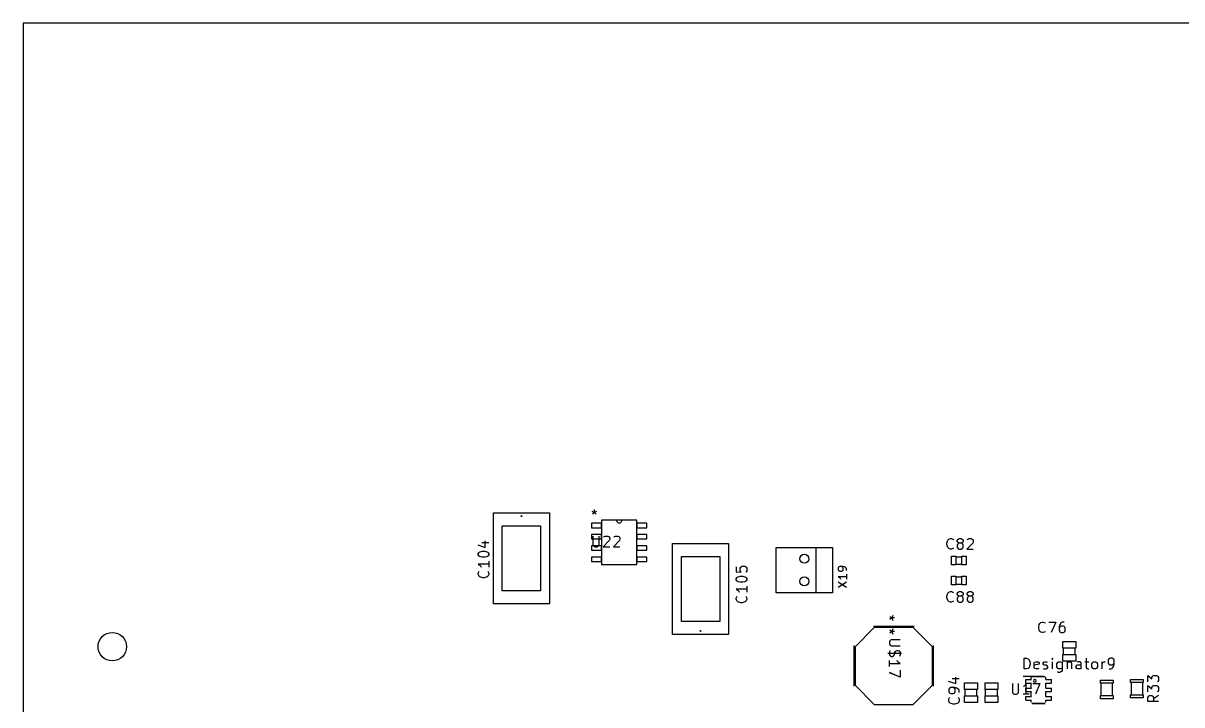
# Model space of a CAD drawing. Header units: millimetres. Extents: x 0 to 280, y -704 to 300.
# Drawn here: x 0 to 130, y 223.5 to 300 of the extents above; entities that cross this region are included whole.
import ezdxf

# ---------------------------------------------------------------- set-up
doc = ezdxf.new("R2010")
doc.units = ezdxf.units.MM
for name, color, linetype, true_color in [('Edge.Cuts', 254, 'CONTINUOUS', 0xd0d2cd), ('F.Fab', 9, 'CONTINUOUS', 0xafafaf), ('F.Silkscreen', 41, 'CONTINUOUS', 0xf2eda1)]:
    doc.layers.add(name, color=color, linetype=linetype, true_color=true_color)

msp = doc.modelspace()

# ---------------------------------------------------------------- linework, layer by layer
at = {"layer": 'Edge.Cuts', "linetype": 'CONTINUOUS'}
for p, q in [((0, 300), (0, 0)), ((280, 300), (0, 300))]:
    msp.add_line(p, q, dxfattribs=at)
at = {"layer": 'Edge.Cuts'}
for centre, radius in [((87.68, 239.87), 0.5), ((87.68, 237.33), 0.5), ((10, 230), 1.599999)]:
    msp.add_circle(centre, radius, dxfattribs=at)
at = {"layer": 'F.Fab', "linetype": 'CONTINUOUS'}
for p, q in [((52.77, 245.035), (59.07, 245.035)), ((52.77, 234.825), (52.77, 245.035)), ((59.07, 245.035), (59.07, 234.825)), ((63.818673, 245.220118), (64.102911, 245.106423)), ((63.932369, 244.879032), (64.102911, 245.106423)), ((64.102911, 245.390661), (64.102911, 245.106423)), ((64.102911, 245.106423), (64.38715, 245.220118)), ((64.102911, 245.106423), (64.273454, 244.879032)), ((53.77, 243.58), (58.07, 243.58)), ((53.77, 236.28), (53.77, 243.58)), ((58.07, 243.58), (58.07, 236.28)), ((63.8012, 243.869), (63.8012, 243.361)), ((64.9188, 243.869), (63.8012, 243.869)), ((63.8012, 243.361), (64.9188, 243.361)), ((64.9188, 244.1992), (64.9188, 239.2208)), ((66.5952, 244.1992), (64.9188, 244.1992)), ((64.9188, 243.361), (64.9188, 243.869)), ((68.8812, 244.1992), (66.5952, 244.1992)), ((68.8812, 239.2208), (68.8812, 244.1992)), ((68.8812, 243.869), (68.8812, 243.361)), ((69.9988, 243.869), (68.8812, 243.869)), ((68.8812, 243.361), (69.9988, 243.361)), ((69.9988, 243.361), (69.9988, 243.869)), ((63.8012, 242.599), (63.8012, 242.091)), ((64.9188, 242.599), (63.8012, 242.599)), ((63.8012, 242.091), (64.9188, 242.091)), ((63.955849, 242.423754), (63.955849, 241.453644)), ((64.640633, 241.453644), (64.640633, 242.423754)), ((64.9188, 242.091), (64.9188, 242.599)), ((65.78194, 241.910166), (65.097156, 241.225382)), ((65.154221, 242.309624), (65.211286, 242.366689)), ((65.211286, 242.366689), (65.325417, 242.423754)), ((65.325417, 242.423754), (65.610744, 242.423754)), ((65.610744, 242.423754), (65.724874, 242.366689)), ((65.724874, 242.366689), (65.78194, 242.309624)), ((65.78194, 242.309624), (65.839005, 242.195493)), ((65.839005, 242.081362), (65.78194, 241.910166)), ((65.839005, 242.195493), (65.839005, 242.081362)), ((66.923247, 241.910166), (66.238463, 241.225382)), ((66.295528, 242.309624), (66.352593, 242.366689)), ((66.352593, 242.366689), (66.466724, 242.423754)), ((66.466724, 242.423754), (66.752051, 242.423754)), ((66.752051, 242.423754), (66.866181, 242.366689)), ((66.866181, 242.366689), (66.923247, 242.309624)), ((66.923247, 242.309624), (66.980312, 242.195493)), ((66.980312, 242.081362), (66.923247, 241.910166)), ((66.980312, 242.195493), (66.980312, 242.081362)), ((68.8812, 242.599), (68.8812, 242.091)), ((69.9988, 242.599), (68.8812, 242.599)), ((68.8812, 242.091), (69.9988, 242.091)), ((69.9988, 242.091), (69.9988, 242.599)), ((63.8012, 241.329), (63.8012, 240.821)), ((64.9188, 241.329), (63.8012, 241.329)), ((63.8012, 240.821), (64.9188, 240.821)), ((63.955849, 241.453644), (64.012915, 241.339513)), ((64.012915, 241.339513), (64.06998, 241.282448)), ((64.06998, 241.282448), (64.184111, 241.225382)), ((64.184111, 241.225382), (64.412372, 241.225382)), ((64.412372, 241.225382), (64.526503, 241.282448)), ((64.526503, 241.282448), (64.583568, 241.339513)), ((64.583568, 241.339513), (64.640633, 241.453644)), ((64.9188, 240.821), (64.9188, 241.329)), ((65.097156, 241.225382), (65.839005, 241.225382)), ((66.238463, 241.225382), (66.980312, 241.225382)), ((68.8812, 241.329), (68.8812, 240.821)), ((69.9988, 241.329), (68.8812, 241.329)), ((68.8812, 240.821), (69.9988, 240.821)), ((69.9988, 240.821), (69.9988, 241.329)), ((72.88, 241.585), (79.18, 241.585)), ((72.88, 231.375), (72.88, 241.585)), ((79.18, 241.585), (79.18, 231.375)), ((63.8012, 240.059), (63.8012, 239.551)), ((64.9188, 240.059), (63.8012, 240.059)), ((63.8012, 239.551), (64.9188, 239.551)), ((64.9188, 239.551), (64.9188, 240.059)), ((68.8812, 240.059), (68.8812, 239.551)), ((69.9988, 240.059), (68.8812, 240.059)), ((68.8812, 239.551), (69.9988, 239.551)), ((69.9988, 239.551), (69.9988, 240.059)), ((73.88, 240.13), (78.18, 240.13)), ((73.88, 232.83), (73.88, 240.13)), ((78.18, 240.13), (78.18, 232.83)), ((104.1818, 239.2001), (104.1818, 240.1501)), ((104.1818, 240.1501), (104.6819, 240.1501)), ((104.664, 240.102), (105.376, 240.102)), ((104.6819, 240.1501), (104.6819, 239.2001)), ((105.3502, 239.2001), (105.3502, 240.1501)), ((105.3502, 240.1501), (105.8503, 240.1501)), ((105.8503, 240.1501), (105.8503, 239.2001)), ((64.9188, 239.2208), (68.8812, 239.2208)), ((104.6819, 239.2001), (104.1818, 239.2001)), ((104.664, 239.251), (105.376, 239.251)), ((105.8503, 239.2001), (105.3502, 239.2001)), ((104.1818, 236.9501), (104.1818, 237.9001)), ((104.1818, 237.9001), (104.6819, 237.9001)), ((104.6819, 236.9501), (104.1818, 236.9501)), ((104.664, 237.852), (105.376, 237.852)), ((104.664, 237.001), (105.376, 237.001)), ((104.6819, 237.9001), (104.6819, 236.9501)), ((105.3502, 236.9501), (105.3502, 237.9001)), ((105.3502, 237.9001), (105.8503, 237.9001)), ((105.8503, 236.9501), (105.3502, 236.9501)), ((105.8503, 237.9001), (105.8503, 236.9501)), ((58.07, 236.28), (53.77, 236.28)), ((59.07, 234.825), (52.77, 234.825)), ((78.18, 232.83), (73.88, 232.83)), ((95.5256, 232.158), (93.3666, 229.999)), ((99.8944, 232.158), (95.5256, 232.158)), ((97.272232, 231.87443), (97.499623, 231.703888)), ((97.272232, 231.87443), (97.499623, 231.703888)), ((97.499623, 231.703888), (97.272232, 231.533345)), ((97.499623, 231.703888), (97.272232, 231.533345)), ((97.613318, 231.988126), (97.499623, 231.703888)), ((97.613318, 231.988126), (97.499623, 231.703888)), ((97.783861, 231.703888), (97.499623, 231.703888)), ((97.499623, 231.703888), (97.613318, 231.419649)), ((97.783861, 231.703888), (97.499623, 231.703888)), ((97.499623, 231.703888), (97.613318, 231.419649)), ((102.0534, 229.999), (99.8944, 232.158)), ((79.18, 231.375), (72.88, 231.375)), ((97.281909, 230.668535), (97.225061, 230.55484)), ((97.225061, 230.55484), (97.225061, 230.327449)), ((97.225061, 230.327449), (97.281909, 230.213754)), ((97.282448, 230.670019), (97.225382, 230.555889)), ((97.225382, 230.555889), (97.225382, 230.327627)), ((97.225382, 230.327627), (97.282448, 230.213497)), ((97.338756, 230.725383), (97.281909, 230.668535)), ((97.281909, 230.213754), (97.338756, 230.156907)), ((97.339513, 230.727085), (97.282448, 230.670019)), ((97.282448, 230.213497), (97.339513, 230.156431)), ((97.452451, 230.78223), (97.338756, 230.725383)), ((97.453644, 230.78415), (97.339513, 230.727085)), ((98.418861, 230.78223), (97.452451, 230.78223)), ((98.423754, 230.78415), (97.453644, 230.78415)), ((116.7038, 229.8256), (116.7038, 230.5757)), ((116.7038, 230.5757), (118.1539, 230.5757)), ((118.1539, 230.5757), (118.1539, 229.8256)), ((93.3666, 229.999), (93.3666, 225.681)), ((98.59495, 229.243386), (97.054186, 229.243386)), ((98.589404, 229.247344), (97.054518, 229.247344)), ((97.281909, 229.58843), (97.225061, 229.417887)), ((97.225061, 229.417887), (97.225061, 229.133649)), ((97.225061, 229.133649), (97.281909, 229.019954)), ((97.282448, 229.585778), (97.225382, 229.414582)), ((97.225382, 229.414582), (97.225382, 229.129256)), ((97.225382, 229.129256), (97.282448, 229.015125)), ((97.281909, 229.019954), (97.338756, 228.963106)), ((97.282448, 229.015125), (97.339513, 228.95806)), ((97.338756, 230.156907), (97.452451, 230.100059)), ((97.338756, 228.963106), (97.452451, 228.906259)), ((97.339513, 230.156431), (97.453644, 230.099366)), ((97.339513, 228.95806), (97.453644, 228.900994)), ((97.452451, 230.100059), (98.418861, 230.100059)), ((97.452451, 228.906259), (97.566147, 228.906259)), ((97.453644, 230.099366), (98.423754, 230.099366)), ((97.453644, 228.900994), (97.567774, 228.900994)), ((97.566147, 228.906259), (97.679842, 228.963106)), ((97.567774, 228.900994), (97.681905, 228.95806)), ((97.679842, 228.963106), (97.736689, 229.019954)), ((97.681905, 228.95806), (97.73897, 229.015125)), ((97.736689, 229.019954), (97.793537, 229.133649)), ((97.73897, 229.015125), (97.796036, 229.129256)), ((97.793537, 229.133649), (97.850385, 229.36104)), ((97.796036, 229.129256), (97.853101, 229.357517)), ((97.850385, 229.36104), (97.907232, 229.474735)), ((97.853101, 229.357517), (97.910166, 229.471648)), ((97.907232, 229.474735), (97.96408, 229.531582)), ((97.910166, 229.471648), (97.967232, 229.528713)), ((97.96408, 229.531582), (98.077775, 229.58843)), ((97.967232, 229.528713), (98.081362, 229.585778)), ((98.077775, 229.58843), (98.19147, 229.58843)), ((98.081362, 229.585778), (98.195493, 229.585778)), ((98.19147, 229.58843), (98.305166, 229.531582)), ((98.195493, 229.585778), (98.309624, 229.528713)), ((98.305166, 229.531582), (98.362013, 229.474735)), ((98.309624, 229.528713), (98.366689, 229.471648)), ((98.362013, 229.474735), (98.418861, 229.36104)), ((98.418861, 229.076801), (98.362013, 228.906259)), ((98.366689, 229.471648), (98.423754, 229.357517)), ((98.423754, 229.07219), (98.366689, 228.900994)), ((98.418861, 229.36104), (98.418861, 229.076801)), ((98.423754, 229.357517), (98.423754, 229.07219)), ((102.0534, 225.681), (102.0534, 229.999)), ((118.1539, 229.8256), (116.7038, 229.8256)), ((116.7038, 228.3778), (116.7038, 229.1279)), ((116.7038, 229.1279), (118.1539, 229.1279)), ((116.77, 229.089), (116.77, 229.851)), ((118.09, 229.114), (118.09, 229.851)), ((118.1539, 229.1279), (118.1539, 228.3778)), ((97.225061, 227.769307), (97.225061, 228.451478)), ((97.225061, 228.110392), (98.418861, 228.110392)), ((97.225382, 227.759687), (97.225382, 228.444471)), ((97.225382, 228.102079), (98.423754, 228.102079)), ((98.134623, 228.337783), (98.077775, 228.451478)), ((98.138428, 228.330341), (98.081362, 228.444471)), ((98.248318, 228.224088), (98.134623, 228.337783)), ((98.252558, 228.21621), (98.138428, 228.330341)), ((98.418861, 228.110392), (98.248318, 228.224088)), ((98.423754, 228.102079), (98.252558, 228.21621)), ((118.1539, 228.3778), (116.7038, 228.3778)), ((98.418861, 226.575507), (97.225061, 227.087136)), ((98.423754, 226.561315), (97.225382, 227.074903)), ((98.418861, 227.371374), (98.418861, 226.575507)), ((98.423754, 227.36023), (98.423754, 226.561315)), ((112.5322, 226.3184), (113.1418, 226.3184)), ((112.5322, 225.912), (112.5322, 226.3184)), ((113.1418, 226.3184), (113.1418, 226.5724)), ((113.1418, 226.3184), (113.1672, 226.3184)), ((113.218, 226.6486), (114.7166, 226.6486)), ((114.7674, 226.3184), (114.7928, 226.3184)), ((114.7928, 226.3184), (114.7928, 226.5724)), ((114.7928, 226.3184), (115.4024, 226.3184)), ((115.4024, 225.912), (115.4024, 226.3184)), ((124.2688, 225.9758), (124.2688, 226.3314)), ((124.2688, 226.3314), (125.6912, 226.3314)), ((125.6912, 226.3314), (125.6912, 225.9758)), ((93.3666, 225.681), (95.5256, 223.522)), ((99.8944, 223.522), (102.0534, 225.681)), ((105.6538, 225.1956), (105.6538, 225.9457)), ((105.6538, 225.9457), (107.1039, 225.9457)), ((107.1039, 225.1956), (105.6538, 225.1956)), ((105.72, 224.459), (105.72, 225.221)), ((107.04, 224.484), (107.04, 225.221)), ((107.1039, 225.9457), (107.1039, 225.1956)), ((107.9538, 225.1956), (107.9538, 225.9457)), ((107.9538, 225.9457), (109.4039, 225.9457)), ((109.4039, 225.1956), (107.9538, 225.1956)), ((108.02, 224.459), (108.02, 225.221)), ((109.34, 224.484), (109.34, 225.221)), ((109.4039, 225.9457), (109.4039, 225.1956)), ((111.035849, 225.863754), (111.035849, 224.893644)), ((111.720633, 224.893644), (111.720633, 225.863754)), ((112.348352, 225.578428), (112.234221, 225.521362)), ((112.462482, 225.692558), (112.348352, 225.578428)), ((112.576613, 225.863754), (112.462482, 225.692558)), ((112.5322, 225.912), (113.1418, 225.912)), ((112.5322, 225.3532), (113.1418, 225.3532)), ((112.5322, 224.9722), (112.5322, 225.3532)), ((112.576613, 224.665382), (112.576613, 225.863754)), ((113.1418, 225.912), (113.1672, 225.912)), ((113.1418, 225.3532), (113.1418, 225.912)), ((113.1418, 225.3532), (113.1672, 225.3532)), ((113.318463, 225.863754), (114.117377, 225.863754)), ((114.117377, 225.863754), (113.603789, 224.665382)), ((114.7674, 225.912), (114.7928, 225.912)), ((114.7674, 225.3532), (114.7928, 225.3532)), ((114.7928, 225.912), (115.4024, 225.912)), ((114.7928, 225.3532), (114.7928, 225.912)), ((114.7928, 225.3532), (115.4024, 225.3532)), ((115.4024, 224.9722), (115.4024, 225.3532)), ((120.9088, 225.8858), (120.9088, 226.2414)), ((120.9088, 226.2414), (122.3312, 226.2414)), ((122.3312, 225.8858), (120.9088, 225.8858)), ((120.985, 224.4888), (120.985, 225.9112)), ((122.255, 224.4888), (122.255, 225.9112)), ((122.3312, 226.2414), (122.3312, 225.8858)), ((125.6912, 225.9758), (124.2688, 225.9758)), ((124.345, 226.0012), (124.345, 224.5788)), ((125.615, 226.0012), (125.615, 224.5788)), ((105.6538, 223.7478), (105.6538, 224.4979)), ((105.6538, 224.4979), (107.1039, 224.4979)), ((107.1039, 223.7478), (105.6538, 223.7478)), ((107.1039, 224.4979), (107.1039, 223.7478)), ((107.9538, 223.7478), (107.9538, 224.4979)), ((107.9538, 224.4979), (109.4039, 224.4979)), ((109.4039, 223.7478), (107.9538, 223.7478)), ((109.4039, 224.4979), (109.4039, 223.7478)), ((111.035849, 224.893644), (111.092915, 224.779513)), ((111.092915, 224.779513), (111.14998, 224.722448)), ((111.14998, 224.722448), (111.264111, 224.665382)), ((111.264111, 224.665382), (111.492372, 224.665382)), ((111.492372, 224.665382), (111.606503, 224.722448)), ((111.606503, 224.722448), (111.663568, 224.779513)), ((111.663568, 224.779513), (111.720633, 224.893644)), ((112.919005, 224.665382), (112.234221, 224.665382)), ((112.5322, 224.9722), (113.1418, 224.9722)), ((112.5322, 224.4134), (113.1418, 224.4134)), ((112.5322, 224.007), (112.5322, 224.4134)), ((112.5322, 224.007), (113.1418, 224.007)), ((113.1418, 224.9722), (113.1672, 224.9722)), ((113.1418, 224.4134), (113.1418, 224.9722)), ((113.1418, 224.4134), (113.1672, 224.4134)), ((113.1418, 224.007), (113.1672, 224.007)), ((113.1418, 223.753), (113.1418, 224.007)), ((113.218, 223.6768), (114.7166, 223.6768)), ((114.7674, 224.9722), (114.7928, 224.9722)), ((114.7674, 224.4134), (114.7928, 224.4134)), ((114.7674, 224.007), (114.7928, 224.007)), ((114.7928, 224.9722), (115.4024, 224.9722)), ((114.7928, 224.4134), (114.7928, 224.9722)), ((114.7928, 224.4134), (115.4024, 224.4134)), ((114.7928, 224.007), (115.4024, 224.007)), ((114.7928, 223.753), (114.7928, 224.007)), ((115.4024, 224.007), (115.4024, 224.4134)), ((120.9088, 224.1586), (120.9088, 224.5142)), ((120.9088, 224.5142), (122.3312, 224.5142)), ((122.3312, 224.1586), (120.9088, 224.1586)), ((122.3312, 224.5142), (122.3312, 224.1586)), ((124.2688, 224.2486), (124.2688, 224.6042)), ((124.2688, 224.6042), (125.6912, 224.6042)), ((125.6912, 224.2486), (124.2688, 224.2486)), ((125.6912, 224.6042), (125.6912, 224.2486)), ((95.5256, 223.522), (99.8944, 223.522))]:
    msp.add_line(p, q, dxfattribs=at)
at = {"layer": 'F.Fab'}
for centre, radius in [((87.68, 239.87), 0.5), ((87.68, 237.33), 0.5), ((10, 230), 1.599999)]:
    msp.add_circle(centre, radius, dxfattribs=at)
for centre, radius, start, end in [((66.9, 244.2119), 0.305064, -177.61405597, 2.38594403), ((113.5482, 226.166), 0.1524, 0, 180), ((113.5482, 226.166), 0.1524, -180, 0)]:
    msp.add_arc(centre, radius, start, end, dxfattribs=at)
at = {"layer": 'F.Silkscreen', "linetype": 'CONTINUOUS'}
for p, q in [((63.818673, 245.220118), (64.102911, 245.106423)), ((63.932369, 244.879032), (64.102911, 245.106423)), ((64.102911, 245.390661), (64.102911, 245.106423)), ((64.102911, 245.106423), (64.38715, 245.220118)), ((64.102911, 245.106423), (64.273454, 244.879032)), ((53.77, 236.28), (53.77, 243.58)), ((58.07, 243.58), (58.07, 236.28)), ((66.5952, 244.1992), (65.5284, 244.1992)), ((68.2716, 244.1992), (66.5952, 244.1992)), ((103.726619, 241.850247), (103.782644, 241.962297)), ((103.782644, 241.962297), (103.894695, 242.074347)), ((103.894695, 242.074347), (104.06277, 242.130372)), ((104.06277, 242.130372), (104.17482, 242.130372)), ((104.17482, 242.130372), (104.342896, 242.074347)), ((104.342896, 242.074347), (104.398921, 242.018322)), ((104.847122, 241.906272), (104.903147, 242.018322)), ((104.847122, 241.850247), (104.847122, 241.906272)), ((104.903147, 242.018322), (104.959172, 242.074347)), ((104.959172, 242.074347), (105.071223, 242.130372)), ((105.071223, 242.130372), (105.295323, 242.130372)), ((105.295323, 242.130372), (105.407374, 242.074347)), ((105.407374, 242.074347), (105.463399, 242.018322)), ((105.463399, 242.018322), (105.519424, 241.906272)), ((105.519424, 241.906272), (105.519424, 241.850247)), ((105.967625, 242.018322), (106.02365, 242.074347)), ((106.02365, 242.074347), (106.135701, 242.130372)), ((106.135701, 242.130372), (106.415826, 242.130372)), ((106.415826, 242.130372), (106.527877, 242.074347)), ((106.527877, 242.074347), (106.583902, 242.018322)), ((106.583902, 242.018322), (106.639927, 241.906272)), ((106.639927, 241.906272), (106.639927, 241.794222)), ((51.026871, 241.432742), (51.867248, 241.152616)), ((51.138921, 240.536339), (51.194946, 240.592365)), ((51.194946, 240.592365), (51.306996, 240.64839)), ((51.306996, 240.64839), (51.531097, 240.704415)), ((51.475072, 241.712868), (52.259424, 241.712868)), ((51.531097, 240.704415), (51.811223, 240.704415)), ((51.811223, 240.704415), (52.035323, 240.64839)), ((51.867248, 241.152616), (51.867248, 241.880943)), ((52.035323, 240.64839), (52.147373, 240.592365)), ((52.147373, 240.592365), (52.203399, 240.536339)), ((84.505, 241.14), (88.95, 241.14)), ((84.505, 236.06), (84.505, 241.14)), ((88.95, 241.14), (88.95, 236.06)), ((88.95, 241.14), (90.855, 241.14)), ((90.855, 241.14), (90.855, 236.06)), ((103.670594, 241.626146), (103.726619, 241.850247)), ((103.670594, 241.458071), (103.670594, 241.626146)), ((103.726619, 241.23397), (103.670594, 241.458071)), ((103.782644, 241.12192), (103.726619, 241.23397)), ((103.894695, 241.00987), (103.782644, 241.12192)), ((104.06277, 240.953844), (103.894695, 241.00987)), ((104.17482, 240.953844), (104.06277, 240.953844)), ((104.342896, 241.00987), (104.17482, 240.953844)), ((104.398921, 241.065895), (104.342896, 241.00987)), ((104.903147, 241.738196), (104.847122, 241.850247)), ((104.903147, 241.514096), (104.847122, 241.402046)), ((104.847122, 241.402046), (104.847122, 241.177945)), ((104.847122, 241.177945), (104.903147, 241.065895)), ((104.959172, 241.682171), (104.903147, 241.738196)), ((104.959172, 241.570121), (104.903147, 241.514096)), ((104.903147, 241.065895), (104.959172, 241.00987)), ((105.071223, 241.626146), (104.959172, 241.682171)), ((105.071223, 241.626146), (104.959172, 241.570121)), ((104.959172, 241.00987), (105.071223, 240.953844)), ((105.295323, 241.626146), (105.071223, 241.626146)), ((105.071223, 240.953844), (105.295323, 240.953844)), ((105.407374, 241.682171), (105.295323, 241.626146)), ((105.407374, 241.570121), (105.295323, 241.626146)), ((105.295323, 240.953844), (105.407374, 241.00987)), ((105.463399, 241.738196), (105.407374, 241.682171)), ((105.463399, 241.514096), (105.407374, 241.570121)), ((105.407374, 241.00987), (105.463399, 241.065895)), ((105.519424, 241.850247), (105.463399, 241.738196)), ((105.519424, 241.402046), (105.463399, 241.514096)), ((105.463399, 241.065895), (105.519424, 241.177945)), ((105.519424, 241.177945), (105.519424, 241.402046)), ((106.583902, 241.626146), (105.9116, 240.953844)), ((105.9116, 240.953844), (106.639927, 240.953844)), ((106.639927, 241.794222), (106.583902, 241.626146)), ((51.082896, 240.424289), (51.138921, 240.536339)), ((51.082896, 240.312239), (51.082896, 240.424289)), ((51.138921, 240.200189), (51.082896, 240.312239)), ((51.194946, 240.144163), (51.138921, 240.200189)), ((51.306996, 240.088138), (51.194946, 240.144163)), ((51.531097, 240.032113), (51.306996, 240.088138)), ((51.811223, 240.032113), (51.531097, 240.032113)), ((52.035323, 240.088138), (51.811223, 240.032113)), ((52.147373, 240.144163), (52.035323, 240.088138)), ((52.203399, 240.200189), (52.147373, 240.144163)), ((52.203399, 240.536339), (52.259424, 240.424289)), ((52.259424, 240.312239), (52.203399, 240.200189)), ((52.259424, 240.424289), (52.259424, 240.312239)), ((52.259424, 239.583912), (52.259424, 238.91161)), ((73.88, 232.83), (73.88, 240.13)), ((78.18, 240.13), (78.18, 232.83)), ((52.259424, 239.247761), (51.082896, 239.247761)), ((51.082896, 239.247761), (51.250971, 239.135711)), ((51.082896, 238.239308), (51.138921, 238.407384)), ((51.082896, 238.127258), (51.082896, 238.239308)), ((51.138921, 237.959183), (51.082896, 238.127258)), ((51.138921, 238.407384), (51.194946, 238.463409)), ((51.250971, 239.135711), (51.363021, 239.02366)), ((51.363021, 239.02366), (51.419047, 238.91161)), ((52.147373, 238.463409), (52.203399, 238.407384)), ((52.203399, 238.407384), (52.259424, 238.239308)), ((52.259424, 238.127258), (52.203399, 237.959183)), ((52.259424, 238.239308), (52.259424, 238.127258)), ((65.5284, 239.2208), (68.2716, 239.2208)), ((80.042896, 238.968893), (80.042896, 238.408641)), ((80.042896, 238.408641), (80.603147, 238.352616)), ((80.491097, 238.800817), (80.547122, 238.912868)), ((80.491097, 238.520692), (80.491097, 238.800817)), ((80.547122, 238.408641), (80.491097, 238.520692)), ((80.547122, 238.912868), (80.603147, 238.968893)), ((80.603147, 238.352616), (80.547122, 238.408641)), ((80.603147, 238.968893), (80.715197, 239.024918)), ((80.715197, 239.024918), (80.995323, 239.024918)), ((80.995323, 239.024918), (81.107373, 238.968893)), ((81.107373, 238.968893), (81.163399, 238.912868)), ((81.163399, 238.408641), (81.107373, 238.352616)), ((81.163399, 238.912868), (81.219424, 238.800817)), ((81.219424, 238.520692), (81.163399, 238.408641)), ((81.219424, 238.800817), (81.219424, 238.520692)), ((91.523298, 238.915683), (91.479271, 238.82763)), ((91.479271, 238.82763), (91.479271, 238.651523)), ((91.479271, 238.651523), (91.523298, 238.56347)), ((91.567325, 238.95971), (91.523298, 238.915683)), ((91.523298, 238.56347), (91.567325, 238.519443)), ((91.655378, 239.003736), (91.567325, 238.95971)), ((91.567325, 238.519443), (91.655378, 238.475416)), ((92.007591, 239.003736), (91.655378, 239.003736)), ((91.655378, 238.475416), (91.875511, 238.475416)), ((91.963565, 238.95971), (91.875511, 239.003736)), ((91.875511, 238.475416), (91.963565, 238.519443)), ((92.007591, 238.915683), (91.963565, 238.95971)), ((91.963565, 238.519443), (92.007591, 238.56347)), ((92.183698, 238.95971), (92.007591, 239.003736)), ((92.051618, 238.82763), (92.007591, 238.915683)), ((92.007591, 238.56347), (92.051618, 238.651523)), ((92.051618, 238.651523), (92.051618, 238.82763)), ((92.315778, 238.871656), (92.183698, 238.95971)), ((92.359805, 238.82763), (92.315778, 238.871656)), ((92.403831, 238.739576), (92.359805, 238.82763)), ((92.403831, 238.56347), (92.403831, 238.739576)), ((92.403831, 238.123203), (92.403831, 237.594883)), ((51.250971, 237.847132), (51.138921, 237.959183)), ((51.363021, 237.791107), (51.250971, 237.847132)), ((51.587122, 237.735082), (51.363021, 237.791107)), ((51.755197, 237.735082), (51.587122, 237.735082)), ((51.979298, 237.791107), (51.755197, 237.735082)), ((52.091348, 237.847132), (51.979298, 237.791107)), ((52.203399, 237.959183), (52.091348, 237.847132)), ((80.042896, 237.624289), (80.098921, 237.736339)), ((80.042896, 237.512239), (80.042896, 237.624289)), ((80.098921, 237.400189), (80.042896, 237.512239)), ((80.098921, 237.736339), (80.154946, 237.792365)), ((80.154946, 237.344163), (80.098921, 237.400189)), ((80.154946, 237.792365), (80.266996, 237.84839)), ((80.266996, 237.288138), (80.154946, 237.344163)), ((80.266996, 237.84839), (80.491097, 237.904415)), ((80.491097, 237.232113), (80.266996, 237.288138)), ((80.491097, 237.904415), (80.771223, 237.904415)), ((80.771223, 237.232113), (80.491097, 237.232113)), ((80.771223, 237.904415), (80.995323, 237.84839)), ((80.995323, 237.288138), (80.771223, 237.232113)), ((80.995323, 237.84839), (81.107373, 237.792365)), ((81.107373, 237.344163), (80.995323, 237.288138)), ((81.107373, 237.792365), (81.163399, 237.736339)), ((81.163399, 237.400189), (81.107373, 237.344163)), ((81.163399, 237.736339), (81.219424, 237.624289)), ((81.219424, 237.512239), (81.163399, 237.400189)), ((81.219424, 237.624289), (81.219424, 237.512239)), ((81.219424, 236.783912), (81.219424, 236.11161)), ((92.403831, 237.859043), (91.479271, 237.859043)), ((91.479271, 237.859043), (91.611351, 237.77099)), ((91.479271, 236.670324), (92.403831, 237.286697)), ((91.479271, 237.286697), (92.403831, 236.670324)), ((91.611351, 237.77099), (91.699405, 237.682937)), ((91.699405, 237.682937), (91.743431, 237.594883)), ((81.219424, 236.447761), (80.042896, 236.447761)), ((80.042896, 236.447761), (80.210971, 236.335711)), ((80.042896, 235.439308), (80.098921, 235.607384)), ((80.042896, 235.327258), (80.042896, 235.439308)), ((80.098921, 235.607384), (80.154946, 235.663409)), ((80.210971, 236.335711), (80.323021, 236.22366)), ((80.323021, 236.22366), (80.379047, 236.11161)), ((81.107373, 235.663409), (81.163399, 235.607384)), ((81.163399, 235.607384), (81.219424, 235.439308)), ((81.219424, 235.439308), (81.219424, 235.327258)), ((88.95, 236.06), (84.505, 236.06)), ((90.855, 236.06), (88.95, 236.06)), ((103.670594, 235.676146), (103.726619, 235.900247)), ((103.670594, 235.508071), (103.670594, 235.676146)), ((103.726619, 235.28397), (103.670594, 235.508071)), ((103.726619, 235.900247), (103.782644, 236.012297)), ((103.782644, 236.012297), (103.894695, 236.124347)), ((103.894695, 236.124347), (104.06277, 236.180372)), ((104.06277, 236.180372), (104.17482, 236.180372)), ((104.17482, 236.180372), (104.342896, 236.124347)), ((104.342896, 236.124347), (104.398921, 236.068322)), ((104.847122, 235.956272), (104.903147, 236.068322)), ((104.847122, 235.900247), (104.847122, 235.956272)), ((104.903147, 235.788196), (104.847122, 235.900247)), ((104.903147, 235.564096), (104.847122, 235.452046)), ((104.847122, 235.452046), (104.847122, 235.227945)), ((104.903147, 236.068322), (104.959172, 236.124347)), ((104.959172, 235.732171), (104.903147, 235.788196)), ((104.959172, 235.620121), (104.903147, 235.564096)), ((104.959172, 236.124347), (105.071223, 236.180372)), ((105.071223, 235.676146), (104.959172, 235.732171)), ((105.071223, 235.676146), (104.959172, 235.620121)), ((105.071223, 236.180372), (105.295323, 236.180372)), ((105.295323, 235.676146), (105.071223, 235.676146)), ((105.295323, 236.180372), (105.407374, 236.124347)), ((105.407374, 235.732171), (105.295323, 235.676146)), ((105.407374, 235.620121), (105.295323, 235.676146)), ((105.407374, 236.124347), (105.463399, 236.068322)), ((105.463399, 235.788196), (105.407374, 235.732171)), ((105.463399, 235.564096), (105.407374, 235.620121)), ((105.463399, 236.068322), (105.519424, 235.956272)), ((105.519424, 235.900247), (105.463399, 235.788196)), ((105.519424, 235.452046), (105.463399, 235.564096)), ((105.519424, 235.956272), (105.519424, 235.900247)), ((105.519424, 235.227945), (105.519424, 235.452046)), ((105.967625, 235.956272), (106.02365, 236.068322)), ((105.967625, 235.900247), (105.967625, 235.956272)), ((106.02365, 235.788196), (105.967625, 235.900247)), ((106.02365, 235.564096), (105.967625, 235.452046)), ((105.967625, 235.452046), (105.967625, 235.227945)), ((106.02365, 236.068322), (106.079675, 236.124347)), ((106.079675, 235.732171), (106.02365, 235.788196)), ((106.079675, 235.620121), (106.02365, 235.564096)), ((106.079675, 236.124347), (106.191726, 236.180372)), ((106.191726, 235.676146), (106.079675, 235.732171)), ((106.191726, 235.676146), (106.079675, 235.620121)), ((106.191726, 236.180372), (106.415826, 236.180372)), ((106.415826, 235.676146), (106.191726, 235.676146)), ((106.415826, 236.180372), (106.527877, 236.124347)), ((106.527877, 235.732171), (106.415826, 235.676146)), ((106.527877, 235.620121), (106.415826, 235.676146)), ((106.527877, 236.124347), (106.583902, 236.068322)), ((106.583902, 235.788196), (106.527877, 235.732171)), ((106.583902, 235.564096), (106.527877, 235.620121)), ((106.583902, 236.068322), (106.639927, 235.956272)), ((106.639927, 235.900247), (106.583902, 235.788196)), ((106.639927, 235.452046), (106.583902, 235.564096)), ((106.639927, 235.956272), (106.639927, 235.900247)), ((106.639927, 235.227945), (106.639927, 235.452046)), ((80.098921, 235.159183), (80.042896, 235.327258)), ((80.210971, 235.047132), (80.098921, 235.159183)), ((80.323021, 234.991107), (80.210971, 235.047132)), ((80.547122, 234.935082), (80.323021, 234.991107)), ((80.715197, 234.935082), (80.547122, 234.935082)), ((80.939298, 234.991107), (80.715197, 234.935082)), ((81.051348, 235.047132), (80.939298, 234.991107)), ((81.163399, 235.159183), (81.051348, 235.047132)), ((81.219424, 235.327258), (81.163399, 235.159183)), ((103.782644, 235.17192), (103.726619, 235.28397)), ((103.894695, 235.05987), (103.782644, 235.17192)), ((104.06277, 235.003844), (103.894695, 235.05987)), ((104.17482, 235.003844), (104.06277, 235.003844)), ((104.342896, 235.05987), (104.17482, 235.003844)), ((104.398921, 235.115895), (104.342896, 235.05987)), ((104.847122, 235.227945), (104.903147, 235.115895)), ((104.903147, 235.115895), (104.959172, 235.05987)), ((104.959172, 235.05987), (105.071223, 235.003844)), ((105.071223, 235.003844), (105.295323, 235.003844)), ((105.295323, 235.003844), (105.407374, 235.05987)), ((105.407374, 235.05987), (105.463399, 235.115895)), ((105.463399, 235.115895), (105.519424, 235.227945)), ((105.967625, 235.227945), (106.02365, 235.115895)), ((106.02365, 235.115895), (106.079675, 235.05987)), ((106.079675, 235.05987), (106.191726, 235.003844)), ((106.191726, 235.003844), (106.415826, 235.003844)), ((106.415826, 235.003844), (106.527877, 235.05987)), ((106.527877, 235.05987), (106.583902, 235.115895)), ((106.583902, 235.115895), (106.639927, 235.227945)), ((97.272232, 233.39843), (97.499623, 233.227888)), ((97.272232, 233.39843), (97.499623, 233.227888)), ((97.499623, 233.227888), (97.272232, 233.057345)), ((97.499623, 233.227888), (97.272232, 233.057345)), ((97.613318, 233.512126), (97.499623, 233.227888)), ((97.613318, 233.512126), (97.499623, 233.227888)), ((97.783861, 233.227888), (97.499623, 233.227888)), ((97.499623, 233.227888), (97.613318, 232.943649)), ((97.783861, 233.227888), (97.499623, 233.227888)), ((97.499623, 233.227888), (97.613318, 232.943649)), ((99.996, 232.2596), (95.424, 232.2596)), ((113.995072, 232.254609), (114.051097, 232.47871)), ((113.995072, 232.086534), (113.995072, 232.254609)), ((114.051097, 231.862433), (113.995072, 232.086534)), ((114.051097, 232.47871), (114.107122, 232.59076)), ((114.107122, 231.750383), (114.051097, 231.862433)), ((114.107122, 232.59076), (114.219173, 232.70281)), ((114.219173, 231.638333), (114.107122, 231.750383)), ((114.219173, 232.70281), (114.387248, 232.758835)), ((114.387248, 231.582307), (114.219173, 231.638333)), ((114.387248, 232.758835), (114.499298, 232.758835)), ((114.499298, 231.582307), (114.387248, 231.582307)), ((114.499298, 232.758835), (114.667374, 232.70281)), ((114.667374, 231.638333), (114.499298, 231.582307)), ((114.667374, 232.70281), (114.723399, 232.646785)), ((114.723399, 231.694358), (114.667374, 231.638333)), ((115.115575, 232.758835), (115.899927, 232.758835)), ((115.899927, 232.758835), (115.395701, 231.582307)), ((116.348128, 232.47871), (116.292103, 232.254609)), ((116.292103, 232.254609), (116.292103, 231.806408)), ((116.348128, 232.198584), (116.292103, 232.086534)), ((116.292103, 231.806408), (116.348128, 231.694358)), ((116.460179, 232.646785), (116.348128, 232.47871)), ((116.404153, 232.254609), (116.348128, 232.198584)), ((116.348128, 231.694358), (116.404153, 231.638333)), ((116.516204, 232.310634), (116.404153, 232.254609)), ((116.404153, 231.638333), (116.516204, 231.582307)), ((116.516204, 232.70281), (116.460179, 232.646785)), ((116.628254, 232.758835), (116.516204, 232.70281)), ((116.740304, 232.310634), (116.516204, 232.310634)), ((116.516204, 231.582307), (116.740304, 231.582307)), ((116.852355, 232.758835), (116.628254, 232.758835)), ((116.852355, 232.254609), (116.740304, 232.310634)), ((116.740304, 231.582307), (116.852355, 231.638333)), ((116.90838, 232.198584), (116.852355, 232.254609)), ((116.852355, 231.638333), (116.90838, 231.694358)), ((116.964405, 232.086534), (116.90838, 232.198584)), ((116.90838, 231.694358), (116.964405, 231.806408)), ((116.964405, 231.806408), (116.964405, 232.086534)), ((93.2396, 230.126), (93.2396, 225.554)), ((102.1804, 225.554), (102.1804, 230.126)), ((112.333169, 227.509861), (112.333169, 228.703661)), ((112.333169, 228.703661), (112.617407, 228.703661)), ((112.617407, 228.703661), (112.78795, 228.646813)), ((112.78795, 228.646813), (112.901645, 228.533118)), ((112.901645, 227.680404), (112.78795, 227.566709)), ((112.901645, 228.533118), (112.958492, 228.419423)), ((112.958492, 227.794099), (112.901645, 227.680404)), ((112.958492, 228.419423), (113.01534, 228.192032)), ((113.01534, 228.021489), (112.958492, 227.794099)), ((113.01534, 228.192032), (113.01534, 228.021489)), ((113.470121, 228.135185), (113.526969, 228.24888)), ((113.470121, 227.680404), (113.470121, 228.135185)), ((114.038597, 228.021489), (113.470121, 227.907794)), ((113.526969, 227.566709), (113.470121, 227.680404)), ((113.526969, 228.24888), (113.640664, 228.305728)), ((113.640664, 228.305728), (113.868054, 228.305728)), ((113.868054, 228.305728), (113.98175, 228.24888)), ((113.98175, 228.24888), (114.038597, 228.135185)), ((114.038597, 228.135185), (114.038597, 228.021489)), ((114.493378, 228.135185), (114.550226, 228.24888)), ((114.493378, 228.078337), (114.493378, 228.135185)), ((114.550226, 227.964642), (114.493378, 228.078337)), ((114.550226, 228.24888), (114.663921, 228.305728)), ((114.663921, 227.907794), (114.550226, 227.964642)), ((114.663921, 228.305728), (114.834464, 228.305728)), ((114.834464, 227.907794), (114.663921, 227.907794)), ((114.834464, 228.305728), (114.948159, 228.24888)), ((114.948159, 227.850947), (114.834464, 227.907794)), ((115.005007, 227.737251), (114.948159, 227.850947)), ((114.948159, 227.566709), (115.005007, 227.680404)), ((115.005007, 227.680404), (115.005007, 227.737251)), ((115.516636, 228.703661), (115.459788, 228.646813)), ((115.459788, 228.646813), (115.516636, 228.589966)), ((115.573483, 228.646813), (115.516636, 228.703661)), ((115.516636, 228.703661), (115.516636, 228.589966)), ((115.516636, 228.589966), (115.573483, 228.646813)), ((115.516636, 227.509861), (115.516636, 228.305728)), ((116.028264, 228.078337), (116.085112, 228.192032)), ((116.028264, 227.737251), (116.028264, 228.078337)), ((116.085112, 227.623556), (116.028264, 227.737251)), ((116.085112, 228.192032), (116.141959, 228.24888)), ((116.141959, 227.566709), (116.085112, 227.623556)), ((116.141959, 228.24888), (116.255654, 228.305728)), ((116.255654, 228.305728), (116.483045, 228.305728)), ((116.483045, 228.305728), (116.59674, 228.24888)), ((116.59674, 228.305728), (116.59674, 227.339318)), ((117.165217, 228.305728), (117.165217, 227.509861)), ((117.165217, 228.192032), (117.222064, 228.24888)), ((117.222064, 228.24888), (117.335759, 228.305728)), ((117.335759, 228.305728), (117.506302, 228.305728)), ((117.506302, 228.305728), (117.619998, 228.24888)), ((117.619998, 228.24888), (117.676845, 228.135185)), ((117.676845, 228.135185), (117.676845, 227.509861)), ((118.188474, 227.794099), (118.245322, 227.907794)), ((118.188474, 227.680404), (118.188474, 227.794099)), ((118.245322, 227.566709), (118.188474, 227.680404)), ((118.359017, 228.305728), (118.245322, 228.24888)), ((118.245322, 227.907794), (118.359017, 227.964642)), ((118.586407, 228.305728), (118.359017, 228.305728)), ((118.359017, 227.964642), (118.643255, 227.964642)), ((118.700103, 228.24888), (118.586407, 228.305728)), ((118.643255, 227.964642), (118.75695, 228.021489)), ((118.75695, 228.135185), (118.700103, 228.24888)), ((118.75695, 227.509861), (118.75695, 228.135185)), ((119.154884, 228.305728), (119.609665, 228.305728)), ((119.325427, 228.703661), (119.325427, 227.680404)), ((119.325427, 227.680404), (119.382274, 227.566709)), ((119.95075, 228.078337), (120.007598, 228.192032)), ((119.95075, 227.737251), (119.95075, 228.078337)), ((120.007598, 227.623556), (119.95075, 227.737251)), ((120.007598, 228.192032), (120.064445, 228.24888)), ((120.064445, 227.566709), (120.007598, 227.623556)), ((120.064445, 228.24888), (120.17814, 228.305728)), ((120.17814, 228.305728), (120.348683, 228.305728)), ((120.348683, 228.305728), (120.462379, 228.24888)), ((120.462379, 228.24888), (120.519226, 228.192032)), ((120.519226, 227.623556), (120.462379, 227.566709)), ((120.519226, 228.192032), (120.576074, 228.078337)), ((120.576074, 227.737251), (120.519226, 227.623556)), ((120.576074, 228.078337), (120.576074, 227.737251)), ((121.087703, 227.509861), (121.087703, 228.305728)), ((121.087703, 228.078337), (121.14455, 228.192032)), ((121.14455, 228.192032), (121.201398, 228.24888)), ((121.201398, 228.24888), (121.315093, 228.305728)), ((121.315093, 228.305728), (121.428788, 228.305728)), ((121.826722, 228.589966), (121.769874, 228.47627)), ((121.769874, 228.47627), (121.769874, 228.192032)), ((121.769874, 228.192032), (121.826722, 228.078337)), ((121.883569, 228.646813), (121.826722, 228.589966)), ((121.826722, 228.078337), (121.883569, 228.021489)), ((121.997264, 228.703661), (121.883569, 228.646813)), ((121.883569, 228.021489), (121.997264, 227.964642)), ((122.224655, 228.703661), (121.997264, 228.703661)), ((121.997264, 227.964642), (122.224655, 227.964642)), ((122.33835, 228.646813), (122.224655, 228.703661)), ((122.224655, 227.964642), (122.33835, 228.021489)), ((122.224655, 227.566709), (122.281503, 227.623556)), ((122.281503, 227.623556), (122.395198, 227.794099)), ((122.395198, 228.589966), (122.33835, 228.646813)), ((122.33835, 228.021489), (122.395198, 228.078337)), ((122.452045, 228.47627), (122.395198, 228.589966)), ((122.395198, 228.078337), (122.452045, 228.192032)), ((122.395198, 227.794099), (122.452045, 228.021489)), ((122.452045, 228.021489), (122.452045, 228.47627)), ((104.276803, 226.412877), (105.061155, 226.412877)), ((104.668979, 225.852625), (104.668979, 226.580952)), ((112.2274, 226.674), (114.5388, 226.674)), ((112.617407, 227.509861), (112.333169, 227.509861)), ((112.78795, 227.566709), (112.617407, 227.509861)), ((113.640664, 227.509861), (113.526969, 227.566709)), ((113.868054, 227.509861), (113.640664, 227.509861)), ((113.98175, 227.566709), (113.868054, 227.509861)), ((114.493378, 227.566709), (114.607073, 227.509861)), ((114.607073, 227.509861), (114.834464, 227.509861)), ((114.834464, 227.509861), (114.948159, 227.566709)), ((116.198807, 227.111928), (116.085112, 227.168775)), ((116.255654, 227.509861), (116.141959, 227.566709)), ((116.36935, 227.111928), (116.198807, 227.111928)), ((116.483045, 227.509861), (116.255654, 227.509861)), ((116.483045, 227.168775), (116.36935, 227.111928)), ((116.59674, 227.566709), (116.483045, 227.509861)), ((116.539893, 227.225623), (116.483045, 227.168775)), ((116.59674, 227.339318), (116.539893, 227.225623)), ((118.359017, 227.509861), (118.245322, 227.566709)), ((118.643255, 227.509861), (118.359017, 227.509861)), ((118.75695, 227.566709), (118.643255, 227.509861)), ((119.382274, 227.566709), (119.495969, 227.509861)), ((119.495969, 227.509861), (119.609665, 227.509861)), ((120.17814, 227.509861), (120.064445, 227.566709)), ((120.348683, 227.509861), (120.17814, 227.509861)), ((120.462379, 227.566709), (120.348683, 227.509861)), ((121.883569, 227.509861), (122.11096, 227.509861)), ((122.11096, 227.509861), (122.224655, 227.566709)), ((126.234627, 226.0466), (126.234627, 226.774927)), ((126.234627, 226.774927), (126.682828, 226.382751)), ((126.682828, 226.550826), (126.738853, 226.662877)), ((126.682828, 226.382751), (126.682828, 226.550826)), ((126.738853, 226.662877), (126.794878, 226.718902)), ((126.794878, 226.718902), (126.906928, 226.774927)), ((126.906928, 226.774927), (127.187054, 226.774927)), ((127.187054, 226.774927), (127.299104, 226.718902)), ((127.299104, 226.718902), (127.35513, 226.662877)), ((127.35513, 226.662877), (127.411155, 226.550826)), ((127.411155, 226.550826), (127.411155, 226.214675)), ((103.828602, 226.132751), (104.668979, 225.852625)), ((103.940652, 225.292374), (103.884627, 225.180323)), ((103.884627, 225.180323), (103.884627, 224.956223)), ((103.996677, 225.348399), (103.940652, 225.292374)), ((104.108727, 225.404424), (103.996677, 225.348399)), ((104.556928, 225.404424), (104.108727, 225.404424)), ((104.500903, 225.348399), (104.388853, 225.404424)), ((104.556928, 225.292374), (104.500903, 225.348399)), ((104.781029, 225.348399), (104.556928, 225.404424)), ((104.612954, 225.180323), (104.556928, 225.292374)), ((104.612954, 224.956223), (104.612954, 225.180323)), ((104.949104, 225.236348), (104.781029, 225.348399)), ((105.00513, 225.180323), (104.949104, 225.236348)), ((105.061155, 225.068273), (105.00513, 225.180323)), ((105.061155, 224.844172), (105.061155, 225.068273)), ((126.234627, 224.926097), (126.234627, 225.654424)), ((126.234627, 225.654424), (126.682828, 225.262248)), ((126.682828, 225.430323), (126.738853, 225.542374)), ((126.682828, 225.262248), (126.682828, 225.430323)), ((126.738853, 225.542374), (126.794878, 225.598399)), ((126.794878, 225.598399), (126.906928, 225.654424)), ((126.906928, 225.654424), (127.187054, 225.654424)), ((127.187054, 225.654424), (127.299104, 225.598399)), ((127.35513, 226.102625), (127.299104, 226.0466)), ((127.299104, 225.598399), (127.35513, 225.542374)), ((127.35513, 224.982122), (127.299104, 224.926097)), ((127.411155, 226.214675), (127.35513, 226.102625)), ((127.35513, 225.542374), (127.411155, 225.430323)), ((127.411155, 225.094172), (127.35513, 224.982122)), ((127.411155, 225.430323), (127.411155, 225.094172)), ((103.884627, 224.956223), (103.940652, 224.844172)), ((103.884627, 224.05982), (103.940652, 224.227896)), ((103.884627, 223.94777), (103.884627, 224.05982)), ((103.940652, 223.779695), (103.884627, 223.94777)), ((103.940652, 224.844172), (103.996677, 224.788147)), ((103.940652, 224.227896), (103.996677, 224.283921)), ((104.052702, 223.667644), (103.940652, 223.779695)), ((103.996677, 224.788147), (104.108727, 224.732122)), ((104.108727, 224.732122), (104.388853, 224.732122)), ((104.388853, 224.732122), (104.500903, 224.788147)), ((104.500903, 224.788147), (104.556928, 224.844172)), ((104.556928, 224.844172), (104.612954, 224.956223)), ((105.00513, 223.779695), (104.893079, 223.667644)), ((104.949104, 224.283921), (105.00513, 224.227896)), ((105.00513, 224.227896), (105.061155, 224.05982)), ((105.061155, 223.94777), (105.00513, 223.779695)), ((105.061155, 224.05982), (105.061155, 223.94777)), ((126.234627, 224.30982), (126.290652, 224.421871)), ((126.234627, 223.861619), (126.234627, 224.30982)), ((127.411155, 223.861619), (126.234627, 223.861619)), ((126.290652, 224.421871), (126.346677, 224.477896)), ((126.346677, 224.477896), (126.458727, 224.533921)), ((126.458727, 224.533921), (126.626803, 224.533921)), ((126.626803, 224.533921), (126.738853, 224.477896)), ((126.738853, 224.477896), (126.794878, 224.421871)), ((126.794878, 224.421871), (126.850903, 224.30982)), ((127.411155, 224.533921), (126.850903, 224.141745)), ((126.850903, 224.30982), (126.850903, 223.861619)), ((104.164752, 223.611619), (104.052702, 223.667644)), ((104.388853, 223.555594), (104.164752, 223.611619)), ((104.556928, 223.555594), (104.388853, 223.555594)), ((104.781029, 223.611619), (104.556928, 223.555594)), ((104.893079, 223.667644), (104.781029, 223.611619)), ((113.2688, 223.626), (114.6912, 223.626))]:
    msp.add_line(p, q, dxfattribs=at)
at = {"layer": 'F.Silkscreen'}
for centre, radius in [((55.92, 244.65), 0.05), ((87.68, 239.87), 0.5), ((87.68, 237.33), 0.5), ((10, 230), 1.599999), ((76.03, 231.76), 0.05)]:
    msp.add_circle(centre, radius, dxfattribs=at)
msp.add_arc((66.9, 244.2119), 0.305064, -177.61405597, 2.38594403, dxfattribs=at)

doc.saveas('drawing.dxf')
